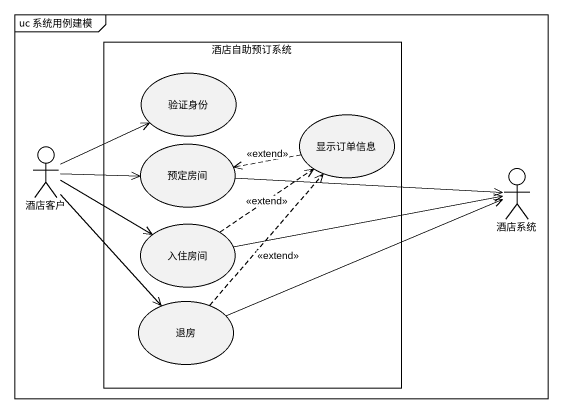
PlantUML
@startuml
mainframe uc 系统用例建模
rectangle 酒店自助预订系统 {
  usecase 验证身份
  usecase 显示订单信息
  usecase 预定房间
  usecase 入住房间
  usecase 退房
}
actor 酒店客户
actor 酒店系统
显示订单信息 .left.> 预定房间 : <<extend>>
酒店客户 -right-> 验证身份
酒店客户 -right-> 预定房间
酒店客户 -right-> 入住房间
酒店客户 --> 退房
预定房间 -right-> 酒店系统
入住房间 .up.> 显示订单信息 : <<extend>>
入住房间 -right-> 酒店系统
退房 .up.> 显示订单信息 : <<extend>>
退房 -right-> 酒店系统
@enduml
